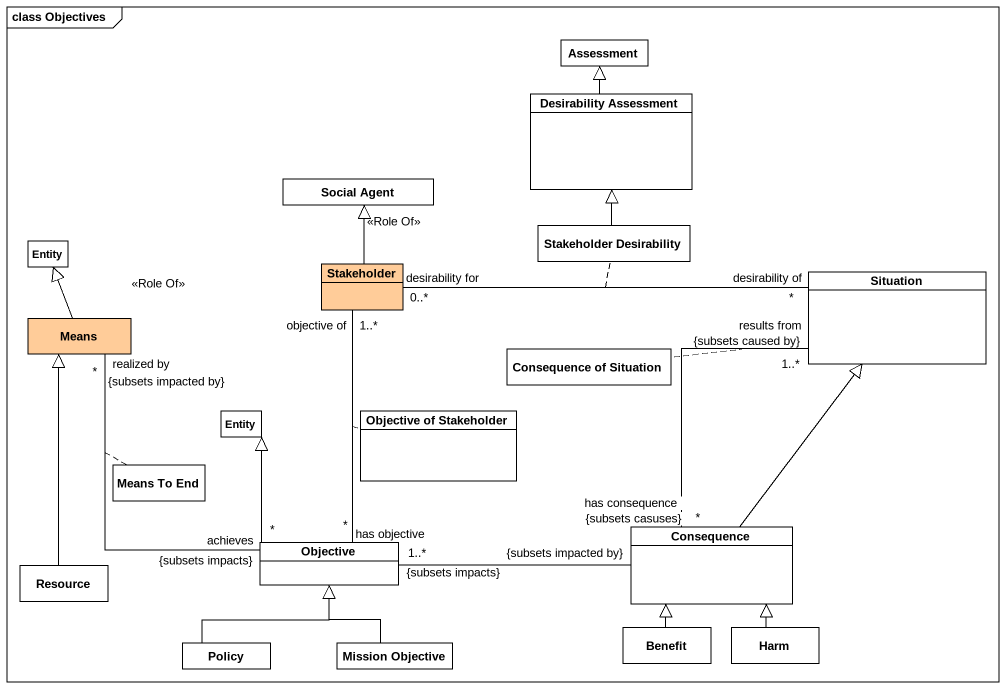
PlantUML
@startuml
mainframe class Objectives
hide circle
hide empty members
class Assessment
class "Desirability Assessment" as Desirability_Assessment
class "Social Agent" as Social_Agent
class "Stakeholder Desirability" as Stakeholder_Desirability
class "Entity" as Entity_
class Stakeholder #FFCC99
class Situation
class Means #FFCC99
class "Consequence of Situation" as Consequence_of_Situation
class "Entity" as Entity__2
class "Objective of Stakeholder" as Objective_of_Stakeholder
class "Means To End" as Means_To_End
class Consequence
class Resource
class Objective
class Benefit
class Harm
class Policy
class "Mission Objective" as Mission_Objective
Desirability_Assessment -up-|> Assessment
Stakeholder_Desirability -up-|> Desirability_Assessment
Stakeholder -up-|> Social_Agent : <<Role Of>>
Stakeholder "desirability for\n0..*" -right- "desirability of\n*" Situation
(Stakeholder, Situation) .. Stakeholder_Desirability
Stakeholder "objective of\n1..*" -- "has objective\n*" Objective
(Stakeholder, Objective) .. Objective_of_Stakeholder
Situation "results from\n1..*\n{subsets caused by}" -- "has consequence\n*\n{subsets casuses}" Consequence
(Situation, Consequence) .. Consequence_of_Situation
Means -up-|> Entity_ : <<Role Of>>
Means "realized by\n*\n{subsets impacted by}" -- "achieves\n*\n{subsets impacts}" Objective
(Means, Objective) .. Means_To_End
Consequence -up-|> Situation
Consequence "{subsets impacted by}" -left- "1..*\n{subsets impacts}" Objective
Resource -up-|> Means
Objective -up-|> Entity__2
Benefit -up-|> Consequence
Harm -up-|> Consequence
Policy -up-|> Objective
Mission_Objective -up-|> Objective
@enduml
